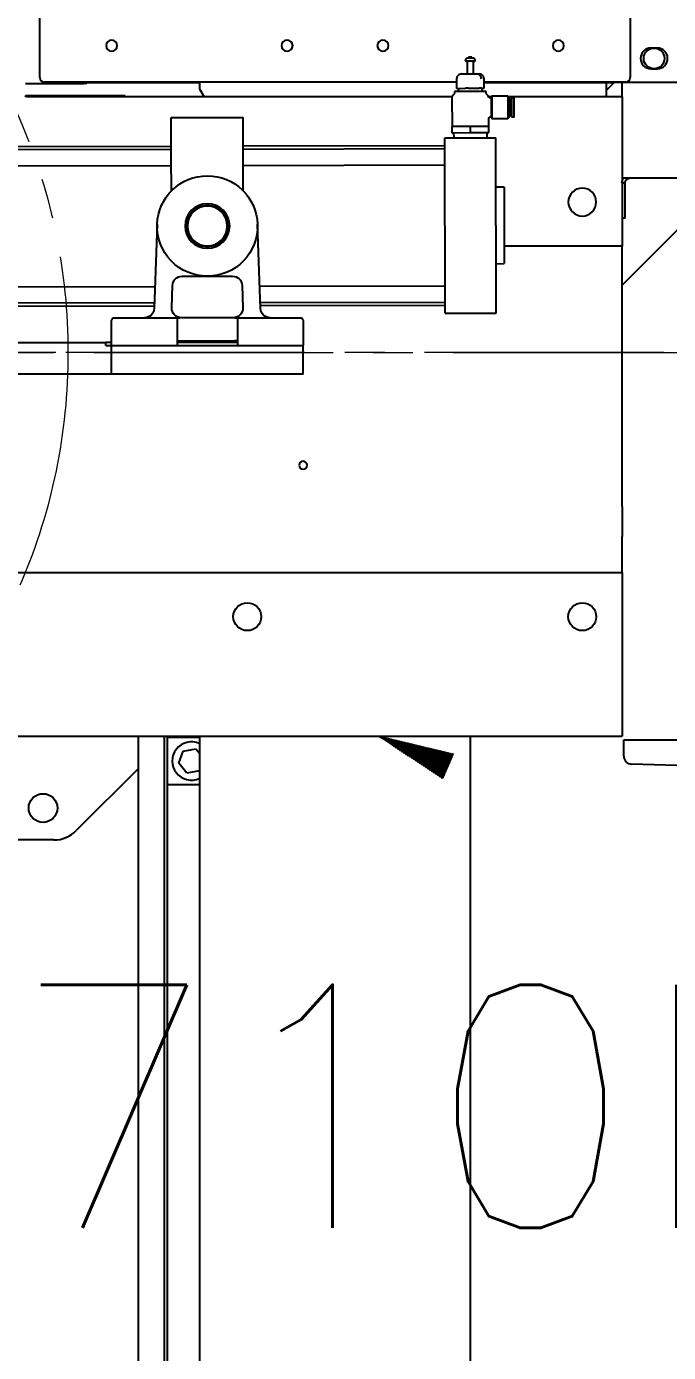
# Model space of a CAD drawing. Header units: millimetres. Extents: x 10462777 to 22643323, y 453826 to 1389191.
# Drawn here: x 11309450 to 11309852, y 583648 to 584480 of the extents above; entities that cross this region are included whole.
import ezdxf
from ezdxf.enums import TextEntityAlignment as Align

# ---------------------------------------------------------------- set-up
doc = ezdxf.new("R2010")
doc.units = ezdxf.units.MM
doc.header["$LTSCALE"] = 200
doc.header["$MEASUREMENT"] = 0
doc.linetypes.add('CENTER', pattern=[2, 1.25, -0.25, 0.25, -0.25])
doc.linetypes.add('CENTER2', pattern=[1.125, 0.75, -0.125, 0.125, -0.125])
for name, color, linetype in [('1', 1, 'CENTER'), ('2', 2, 'CONTINUOUS'), ('205', 4, 'CONTINUOUS'), ('5', 4, 'CONTINUOUS'), ('DV1_DEFAULT', 7, 'CONTINUOUS'), ('ZZ', 7, 'CONTINUOUS')]:
    doc.layers.add(name, color=color, linetype=linetype)
doc.layers.add('LAYOUT', color=8, linetype='CONTINUOUS', lineweight=25)
doc.styles.add('SEACAD_arial_ttf', font='txt.shx ', dxfattribs={"height": 0.2, "bigfont": ' whgtxt.shx'})

# ---------------------------------------------------------------- blocks, each defined once
blk = doc.blocks.new('r710ic')
at = {"layer": 'DV1_DEFAULT', "color": 1, "linetype": 'CENTER2', "lineweight": 0}
for p, q in [((272041.37, 102141.44), (272041.37, 106426.45)), ((272041.37, 106323.81), (272041.37, 102038.81))]:
    blk.add_line(p, q, dxfattribs=at)
at = {"layer": 'DV1_DEFAULT', "color": 7, "linetype": 'CENTER2', "lineweight": 0}
blk.add_line((272041.37, 104592.6), (272041.37, 103886.38), dxfattribs=at)
at = {"layer": 'DV1_DEFAULT', "color": 3, "linetype": 'CENTER2', "lineweight": 0}
blk.add_circle((272041.37, 104232.63), 367.64, dxfattribs=at)
at = {"layer": 'LAYOUT', "color": 3}
blk.add_circle((272041.37, 104232.63), 2050.12, dxfattribs=at)

msp = doc.modelspace()

# ---------------------------------------------------------------- hatches: boundary and pattern name
at = {"layer": '1', "linetype": 'Continuous'}
h = msp.add_hatch(dxfattribs=at)
h.set_pattern_fill('ANSI31', color=27, scale=0.300004, angle=135, style=0, pattern_type=0)
h.set_pattern_definition([(135, (11312330.49683, 577794.69363), (-0.212135048, -0.212135048), [])])
h.paths.add_polyline_path([(11309670.36027, 584034.43251), (11309717.38912, 584023.16261), (11309710.69845, 584007.75742)], flags=0)

# ---------------------------------------------------------------- linework, layer by layer
at = {"layer": '1', "color": 124, "linetype": 'Continuous'}
for p, q in [((11309487.59041, 584444.43833, 0), (11309511.37802, 584444.43833, 0)), ((11309511.37802, 584444.43833, 0), (11309557.98015, 584444.43833, 0)), ((11309736.34959, 584444.43833, 0), (11309812.8823, 584444.43833, 0)), ((11309812.88066, 584444.43833, 0), (11309817.88237, 584444.43833, 0)), ((11309812.8823, 584444.43833, 0), (11309812.8823, 584436.28822, 0)), ((11309812.8823, 584439.43826, 0), (11309817.88237, 584444.43833, 0)), ((11309832.88258, 584444.43833, 0), (11309817.88237, 584444.43833, 0)), ((11309448.87713, 584436.28822, 0), (11309511.37802, 584436.28822, 0)), ((11309812.8823, 584436.28822, 0), (11309812.8823, 584435.48821, 0)), ((11309716.32066, 584435.48821, 0), (11309449.67714, 584435.48821, 0)), ((11309740.88224, 584435.48821, 0), (11309739.10951, 584435.48821, 0)), ((11309822.88244, 584435.48821, 0), (11309751.55358, 584435.48821, 0)), ((11309822.88244, 584435.48821, 0), (11309822.88244, 584341.73464, 0)), ((11309822.88244, 584341.73464, 0), (11309748.90123, 584341.73464, 0)), ((11309822.88244, 584319.22626, 0), (11309822.88244, 584341.73464, 0)), ((11309822.88244, 584280.43185, 0), (11309822.88244, 584319.22626, 0)), ((11309822.88244, 584178.4387, 0), (11309822.88244, 584300.43214, 0)), ((11309822.88244, 584178.4387, 0), (11309822.88244, 584159.64459, 0)), ((11309822.88244, 584137.1362, 0), (11309822.88244, 584159.64459, 0)), ((11309302.86896, 584137.1362, 0), (11309822.88244, 584137.1362, 0)), ((11309822.88244, 584137.1362, 0), (11309822.88244, 584034.43251, 0)), ((11309330.87545, 584034.43251, 0), (11309822.88244, 584034.43251, 0))]:
    msp.add_line(p, q, dxfattribs=at)
at = {"layer": '1', "color": 124, "linetype": 'Continuous', "extrusion": (0, 0, -1)}
for centre, radius in [((-11309797.88209, 584369.43727, 0), 8.75012), ((-11309622.8796, 584204.43492, 0), 2.50004)]:
    msp.add_circle(centre, radius, dxfattribs=at)
at = {"layer": '1', "color": 124, "linetype": 'Continuous'}
for centre in [(11309587.8791, 584109.43357, 0), (11309797.88209, 584109.43357, 0)]:
    msp.add_circle(centre, 8.75012, dxfattribs=at)
at = {"layer": '1', "color": 124, "linetype": 'Continuous', "extrusion": (0, 0, -1)}
msp.add_arc((-11309449.67714, 584436.28822, 0), 0.80001, 270, 0, dxfattribs=at)
at = {"layer": '2', "color": 7, "linetype": 'Continuous'}
for p, q in [((11309457.87726, 584447.53838, 0), (11309457.87726, 584492.84532, 0)), ((11309827.88251, 584492.84532, 0), (11309827.88251, 584447.53838, 0)), ((11309719.0309, 584444.53833, 0), (11309460.8773, 584444.53833, 0)), ((11309824.88247, 584444.53833, 0), (11309736.3439, 584444.53833, 0))]:
    msp.add_line(p, q, dxfattribs=at)
at = {"layer": '2', "color": 252, "linetype": 'Continuous'}
for p, q in [((11309844.88275, 584466.03864, 0), (11309840.8827, 584466.03864, 0)), ((11309840.8827, 584453.03845, 0), (11309844.88275, 584453.03845, 0)), ((11309487.87768, 584444.53911, 0), (11309487.87768, 584444.43833, 0)), ((11309557.97868, 584444.53833, 0), (11309557.97868, 584440.99191, 0)), ((11309797.88209, 584444.43833, 0), (11309797.88209, 584444.53911, 0)), ((11309822.88244, 584435.48814, 0), (11309822.88244, 584444.53736, 0)), ((11309824.88316, 584444.53833, 0), (11309948.88423, 584444.53833, 0)), ((11309448.87733, 584443.78832, 0), (11309485.13412, 584443.78832, 0)), ((11309486.54836, 584443.78832, 0), (11309485.13412, 584443.78832, 0)), ((11309558.24663, 584439.9919, 0), (11309560.84682, 584435.48824, 0)), ((11309956.00977, 584384.41204, 0), (11309822.88244, 584384.41204, 0)), ((11309822.88247, 584381.41199, 0), (11309824.75702, 584381.41199, 0)), ((11309824.75702, 584381.28655, 0), (11309822.88247, 584381.28655, 0)), ((11309824.75702, 584381.28655, 0), (11309824.75702, 584381.41199, 0)), ((11309824.75702, 584369.28638, 0), (11309824.75702, 584381.28655, 0)), ((11309874.0253, 584368.57939, 0), (11309822.87919, 584317.43327, 0)), ((11309824.75702, 584359.28624, 0), (11309824.75702, 584369.28638, 0)), ((11309824.75702, 584359.28624, 0), (11309822.88247, 584359.28624, 0)), ((11309519.62813, 583034.43591, 0), (11309519.62813, 584034.41518, 0)), ((11309535.87836, 584034.39391, 0), (11309535.87836, 583034.40799, 0)), ((11309537.87839, 584033.9325, 0), (11309557.93149, 584033.9325, 0)), ((11309537.87839, 584003.93208, 0), (11309537.87839, 584033.9325, 0)), ((11309557.93118, 584034.42828, 0), (11309557.93118, 583034.4125, 0)), ((11309727.82859, 583034.4125, 0), (11309727.82859, 584034.42828, 0)), ((11309519.63427, 584014.18836, 0), (11309480.73544, 583975.28953, 0)), ((11309557.93149, 584003.93208, 0), (11309537.87839, 584003.93208, 0)), ((11309537.87839, 583034.39096, 0), (11309537.87839, 584003.8777, 0)), ((11309466.59311, 583969.43159, 0), (11309324.87537, 583969.43159, 0))]:
    msp.add_line(p, q, dxfattribs=at)
at = {"layer": '2', "color": 80, "linetype": 'Continuous'}
for p, q in [((11309874.0253, 584368.57939, 0), (11309822.87919, 584317.43327, 0)), ((11309519.63427, 584014.18836, 0), (11309480.73544, 583975.28953, 0)), ((11309466.59311, 583969.43159, 0), (11309324.87537, 583969.43159, 0))]:
    msp.add_line(p, q, dxfattribs=at)
at = {"layer": '2', "color": 60, "linetype": 'Continuous'}
for p, q in [((11309544.91446, 584017.55115, 0), (11309547.70043, 584025.13887, 0)), ((11309547.70043, 584025.13887, 0), (11309555.66458, 584026.52001, 0)), ((11309555.66458, 584026.52001, 0), (11309557.93124, 584023.80318, 0)), ((11309550.09263, 584011.34456, 0), (11309544.91446, 584017.55115, 0)), ((11309557.9311, 584012.70391, 0), (11309550.09263, 584011.34456, 0))]:
    msp.add_line(p, q, dxfattribs=at)
at = {"layer": '2', "color": 7, "linetype": 'Continuous', "extrusion": (0, 0, -1)}
for centre in [(-11309502.8779, 584467.53866, 0), (-11309612.87946, 584467.53866, 0), (-11309672.88031, 584467.53866, 0), (-11309782.88187, 584467.53866, 0)]:
    msp.add_circle(centre, 3.50005, dxfattribs=at)
at = {"layer": '2', "color": 252, "linetype": 'Continuous'}
msp.add_circle((11309842.88272, 584459.53855, 0), 6.50009, dxfattribs=at)
at = {"layer": '2', "color": 80, "linetype": 'Continuous'}
msp.add_circle((11309459.87728, 583989.43187, 0), 9.00013, dxfattribs=at)
at = {"layer": '2', "color": 252, "linetype": 'Continuous'}
for centre, radius, start, end in [((11309840.8827, 584459.53855, 0), 6.50009, 90, 270), ((11309844.88275, 584459.53855, 0), 6.50009, 270, 90), ((11309559.97871, 584440.99191, 0), 2.00003, 180, 210.00000006), ((11309466.59311, 583989.43187, 0), 20.00028, 270, 315.00000008)]:
    msp.add_arc(centre, radius, start, end, dxfattribs=at)
at = {"layer": '2', "color": 7, "linetype": 'Continuous'}
for centre, start, end in [((11309460.8773, 584447.53838, 0), 180, 270), ((11309824.88247, 584447.53838, 0), 270, 0)]:
    msp.add_arc(centre, 3.00004, start, end, dxfattribs=at)
at = {"layer": '2', "color": 60, "linetype": 'Continuous'}
msp.add_arc((11309552.87861, 584018.93229, 0), 12.00017, 65.09651644, 294.89463298, dxfattribs=at)
at = {"layer": '2', "color": 80, "linetype": 'Continuous'}
msp.add_arc((11309466.59311, 583989.43187, 0), 20.00028, 270, 315.00000008, dxfattribs=at)
at = {"layer": '2', "color": 252, "linetype": 'Continuous'}
for centre, major_axis, start_param, end_param in [((11309485.13412, 584445.78835, 0), (0, -2.00003), 0, 0.895644494), ((11309486.54836, 584445.78835, 0), (0, 2.00003), 3.141592654, 4.037237148)]:
    msp.add_ellipse(centre, major_axis=major_axis, ratio=0.707106781, start_param=start_param, end_param=end_param, dxfattribs=at)
for points, knots in [([(11309822.757, 584381.41199, 0), (11309822.75701, 584381.42207, 0), (11309822.75705, 584381.44228, 0), (11309822.75736, 584381.47567, 0), (11309822.75794, 584381.51135, 0), (11309822.75884, 584381.54952, 0), (11309822.76011, 584381.59007, 0), (11309822.76182, 584381.63297, 0), (11309822.76401, 584381.67818, 0), (11309822.76677, 584381.72567, 0), (11309822.77013, 584381.77537, 0), (11309822.77417, 584381.82724, 0), (11309822.77896, 584381.88125, 0), (11309822.78456, 584381.93733, 0), (11309822.79103, 584381.99544, 0), (11309822.79845, 584382.05553, 0), (11309822.80689, 584382.11754, 0), (11309822.8164, 584382.18141, 0), (11309822.82707, 584382.24708, 0), (11309822.83896, 584382.31451, 0), (11309822.85213, 584382.38361, 0), (11309822.86667, 584382.45433, 0), (11309822.88262, 584382.52661, 0), (11309822.90007, 584382.60037, 0), (11309822.91907, 584382.67554, 0), (11309822.93969, 584382.75204, 0), (11309822.96199, 584382.82981, 0), (11309822.98604, 584382.90875, 0), (11309823.01187, 584382.98876, 0), (11309823.03954, 584383.06973, 0), (11309823.06908, 584383.15155, 0), (11309823.10054, 584383.2341, 0), (11309823.13395, 584383.3173, 0), (11309823.16933, 584383.40102, 0), (11309823.20673, 584383.48515, 0), (11309823.24615, 584383.56959, 0), (11309823.28761, 584383.65423, 0), (11309823.33112, 584383.73896, 0), (11309823.37669, 584383.82366, 0), (11309823.42432, 584383.90822, 0), (11309823.46072, 584383.97001, 0), (11309823.48107, 584384.00364, 0), (11309823.4845, 584384.00928, 0)], [0, 0, 0, 0, 0.022202594, 0.044537394, 0.067013169, 0.089637819, 0.112418414, 0.135361246, 0.158471869, 0.18175515, 0.205215311, 0.22885598, 0.252680231, 0.276690631, 0.300889283, 0.325277866, 0.349857679, 0.374629675, 0.399594506, 0.424752552, 0.450103962, 0.475648686, 0.501386507, 0.527317073, 0.553439928, 0.579754539, 0.606260327, 0.632955196, 0.659828417, 0.686874655, 0.714089439, 0.741467821, 0.769004424, 0.796693482, 0.824528878, 0.852504184, 0.880612695, 0.908847464, 0.937201335, 0.965666973, 0.994236898, 1, 1, 1, 1]), ([(11309824.75702, 584381.41199, 0), (11309824.75702, 584381.48708, 0), (11309824.75939, 584381.60388, 0), (11309824.79361, 584381.90271, 0), (11309824.82591, 584382.08493, 0), (11309824.94855, 584382.48754, 0), (11309825.03952, 584382.70708, 0), (11309825.29029, 584383.13748, 0), (11309825.45016, 584383.34779, 0), (11309825.82128, 584383.7189, 0), (11309826.03158, 584383.87877, 0), (11309826.46198, 584384.12954, 0), (11309826.68152, 584384.22051, 0), (11309827.08414, 584384.34316, 0), (11309827.26635, 584384.37545, 0), (11309827.56518, 584384.40967, 0), (11309827.68198, 584384.41204, 0), (11309827.75707, 584384.41204, 0)], [0, 0, 0, 0, 0.125, 0.125, 0.25, 0.25, 0.375, 0.375, 0.5, 0.5, 0.625, 0.625, 0.75, 0.75, 0.875, 0.875, 1, 1, 1, 1])]:
    msp.add_open_spline(points, degree=3, knots=knots, dxfattribs=at)
at = {"layer": '205', "color": 252, "linetype": 'Continuous'}
for p, q in [((11309725.51063, 584459.6046, 0), (11309724.68335, 584458.62804, 0)), ((11309730.26244, 584457.81576, 0), (11309725.06591, 584457.80484, 0)), ((11309725.66415, 584457.8061, 0), (11309725.68102, 584449.78081, 0)), ((11309727.66002, 584459.78513, 0), (11309725.89109, 584459.78141, 0)), ((11309728.65905, 584460.25724, 0), (11309726.65902, 584460.25304, 0)), ((11309726.65902, 584460.25304, 0), (11309726.66001, 584459.78303, 0)), ((11309729.42896, 584459.78885, 0), (11309727.66002, 584459.78513, 0)), ((11309728.66004, 584459.78723, 0), (11309728.65905, 584460.25724, 0)), ((11309729.68107, 584449.78922, 0), (11309729.6642, 584457.8145, 0)), ((11309730.64154, 584458.64056, 0), (11309729.81016, 584459.61364, 0)), ((11309719.03062, 584446.76678, 0), (11309719.04323, 584440.76671, 0)), ((11309722.13379, 584449.77335, 0), (11309726.29364, 584449.7821, 0)), ((11309726.29364, 584449.7821, 0), (11309731.84089, 584449.79376, 0)), ((11309731.84089, 584449.79376, 0), (11309733.22829, 584449.79667, 0)), ((11309736.28547, 584446.80305, 0), (11309736.34407, 584446.80317, 0)), ((11309736.35669, 584440.8031, 0), (11309736.34407, 584446.80317, 0)), ((11309727.70416, 584438.78488, 0), (11309717.70404, 584438.76386, 0)), ((11309717.70404, 584438.76386, 0), (11309717.70576, 584437.94986, 0)), ((11309719.65633, 584440.768, 0), (11309719.04323, 584440.76671, 0)), ((11309719.65633, 584440.768, 0), (11309724.64814, 584440.77849, 0)), ((11309720.19987, 584440.76914, 0), (11309720.20407, 584438.76912, 0)), ((11309726.58956, 584440.78257, 0), (11309724.64814, 584440.77849, 0)), ((11309726.58956, 584440.78257, 0), (11309733.24626, 584440.79656, 0)), ((11309737.70428, 584438.8059, 0), (11309727.70416, 584438.78488, 0)), ((11309734.63319, 584440.79948, 0), (11309733.24626, 584440.79656, 0)), ((11309734.63319, 584440.79948, 0), (11309736.29808, 584440.80298, 0)), ((11309735.20425, 584438.80064, 0), (11309735.20005, 584440.80067, 0)), ((11309736.29808, 584440.80298, 0), (11309736.35669, 584440.8031, 0)), ((11309737.706, 584437.9919, 0), (11309737.70428, 584438.8059, 0)), ((11309716.2123, 584434.82417, 0), (11309716.25027, 584416.76044, 0)), ((11309740.71273, 584434.81216, 0), (11309740.05187, 584434.81077, 0)), ((11309741.21063, 584435.81322, 0), (11309740.71168, 584435.31216, 0)), ((11309740.71168, 584435.31216, 0), (11309740.739, 584422.31201, 0)), ((11309751.21075, 584435.83424, 0), (11309741.21063, 584435.81322, 0)), ((11309741.21063, 584435.81322, 0), (11309741.24006, 584421.81305, 0)), ((11309751.71181, 584435.33528, 0), (11309751.21075, 584435.83424, 0)), ((11309751.21075, 584435.83424, 0), (11309751.24018, 584421.83407, 0)), ((11309751.71181, 584435.33528, 0), (11309751.73913, 584422.33513, 0)), ((11309752.71392, 584434.33737, 0), (11309751.71391, 584434.33527, 0)), ((11309752.71392, 584434.33737, 0), (11309752.73704, 584423.33724, 0)), ((11309753.71604, 584433.33946, 0), (11309752.71602, 584433.33736, 0)), ((11309755.42878, 584434.84309, 0), (11309753.52223, 584434.83908, 0)), ((11309753.73811, 584422.8394, 0), (11309753.71288, 584434.83922, 0)), ((11309755.23813, 584422.84255, 0), (11309755.2129, 584434.84238, 0)), ((11309540.23555, 584422.39058, 0), (11309585.23609, 584422.48516, 0)), ((11309540.28809, 584397.39028, 0), (11309540.23555, 584422.39058, 0)), ((11309585.28863, 584397.48486, 0), (11309585.23609, 584422.48516, 0)), ((11309739.21764, 584421.85216, 0), (11309739.24004, 584421.80885, 0)), ((11309739.25054, 584416.80879, 0), (11309739.24004, 584421.80885, 0)), ((11309740.23795, 584422.81096, 0), (11309740.73795, 584422.81201, 0)), ((11309740.739, 584422.31201, 0), (11309741.24006, 584421.81305, 0)), ((11309741.24006, 584421.81305, 0), (11309751.24018, 584421.83407, 0)), ((11309751.24018, 584421.83407, 0), (11309751.73913, 584422.33513, 0)), ((11309751.73703, 584423.33514, 0), (11309752.73704, 584423.33724, 0)), ((11309752.73494, 584424.33725, 0), (11309753.73495, 584424.33936, 0)), ((11309753.52223, 584422.83888, 0), (11309755.42878, 584422.84289, 0)), ((11309716.25579, 584412.76039, 0), (11309716.24738, 584416.76044, 0)), ((11309716.25027, 584416.76044, 0), (11309716.24738, 584416.76044, 0)), ((11309716.25316, 584416.76045, 0), (11309716.25027, 584416.76044, 0)), ((11309722.00467, 584416.77254, 0), (11309716.25316, 584416.76045, 0)), ((11309716.26157, 584412.7604, 0), (11309716.25316, 584416.76045, 0)), ((11309716.26157, 584412.7604, 0), (11309716.25579, 584412.76039, 0)), ((11309727.76459, 584412.78458, 0), (11309716.26157, 584412.7604, 0)), ((11309717.25869, 584412.7625, 0), (11309717.26499, 584409.76227, 0)), ((11309727.75619, 584416.78463, 0), (11309722.00467, 584416.77254, 0)), ((11309733.50481, 584416.79671, 0), (11309727.75619, 584416.78463, 0)), ((11309727.76459, 584412.78458, 0), (11309727.75619, 584416.78463, 0)), ((11309739.26184, 584412.80875, 0), (11309727.76459, 584412.78458, 0)), ((11309739.25343, 584416.80879, 0), (11309733.50481, 584416.79671, 0)), ((11309738.26525, 584409.80641, 0), (11309738.25894, 584412.80664, 0)), ((11309739.26184, 584412.80875, 0), (11309739.25343, 584416.80879, 0)), ((11309540.27438, 584404.39036, 0), (11309413.77186, 584404.12447, 0)), ((11309711.77544, 584404.75084, 0), (11309585.27292, 584404.48495, 0)), ((11309711.76493, 584409.7509, 0), (11309743.76531, 584409.81816, 0)), ((11309711.79015, 584397.75076, 0), (11309711.76493, 584409.7509, 0)), ((11309743.79054, 584397.81802, 0), (11309743.76531, 584409.81816, 0)), ((11309540.27858, 584402.39034, 0), (11309413.77607, 584402.12444, 0)), ((11309540.33214, 584376.43424, 0), (11309540.28809, 584397.39028, 0)), ((11309711.77964, 584402.75082, 0), (11309585.27712, 584402.48492, 0)), ((11309585.33268, 584376.52883, 0), (11309585.28863, 584397.48486, 0)), ((11309711.97092, 584311.74973, 0), (11309711.79015, 584397.75076, 0)), ((11309743.9713, 584311.81699, 0), (11309743.79054, 584397.81802, 0)), ((11309413.79709, 584392.12432, 0), (11309540.2996, 584392.39022, 0)), ((11309585.29814, 584392.4848, 0), (11309711.80066, 584392.7507, 0)), ((11309748.83053, 584378.8283, 0), (11309743.83047, 584378.81779, 0)), ((11309748.83053, 584378.8283, 0), (11309748.93142, 584330.82773, 0)), ((11309531.39749, 584355.5364, 0), (11309529.55334, 584302.72692, 0)), ((11309596.20415, 584302.72692, 0), (11309594.36001, 584355.5364, 0)), ((11309743.93136, 584330.81722, 0), (11309748.93142, 584330.82773, 0)), ((11309547.06016, 584322.93661, 0), (11309562.87875, 584322.93661, 0)), ((11309562.87875, 584322.93661, 0), (11309578.69734, 584322.93661, 0)), ((11309530.03388, 584316.36739, 0), (11309413.95683, 584316.12341, 0)), ((11309540.57483, 584303.14572, 0), (11309541.06373, 584317.14592, 0)), ((11309584.69377, 584317.14592, 0), (11309585.18267, 584303.14572, 0)), ((11309711.96041, 584316.74979, 0), (11309595.72039, 584316.50546, 0)), ((11309711.99614, 584299.74958, 0), (11309711.97092, 584311.74973, 0)), ((11309743.99652, 584299.81684, 0), (11309743.9713, 584311.81699, 0)), ((11309413.97785, 584306.12329, 0), (11309529.6824, 584306.36649, 0)), ((11309413.98206, 584304.12327, 0), (11309529.6121, 584304.36631, 0)), ((11309596.07201, 584306.50604, 0), (11309711.98143, 584306.74967, 0)), ((11309596.1414, 584304.50615, 0), (11309711.98563, 584304.74964, 0)), ((11309502.8779, 584279.43599, 0), (11309502.8779, 584294.93621, 0)), ((11309504.87792, 584296.93624, 0), (11309517.87811, 584296.93624, 0)), ((11309517.87811, 584296.93624, 0), (11309544.14643, 584296.93624, 0)), ((11309543.87848, 584296.66828, 0), (11309543.87848, 584294.93621, 0)), ((11309543.87848, 584294.93621, 0), (11309543.87848, 584279.43599, 0)), ((11309544.14643, 584296.93624, 0), (11309545.87851, 584296.93624, 0)), ((11309579.18624, 584296.93624, 0), (11309546.57126, 584296.93624, 0)), ((11309579.87899, 584296.93624, 0), (11309581.61106, 584296.93624, 0)), ((11309581.61106, 584296.93624, 0), (11309607.87939, 584296.93624, 0)), ((11309581.87902, 584294.93621, 0), (11309581.87902, 584296.66828, 0)), ((11309581.87902, 584279.43599, 0), (11309581.87902, 584294.93621, 0)), ((11309607.87939, 584296.93624, 0), (11309620.87957, 584296.93624, 0)), ((11309622.8796, 584294.93621, 0), (11309622.8796, 584279.43599, 0)), ((11309711.99614, 584299.74958, 0), (11309743.99652, 584299.81684, 0)), ((11309342.93189, 584281.43602, 0), (11309499.24925, 584281.43602, 0)), ((11309502.87896, 584281.43602, 0), (11309499.24925, 584281.43602, 0)), ((11309499.24925, 584279.43599, 0), (11309499.24925, 584281.43602, 0)), ((11309499.24925, 584279.43599, 0), (11309502.87788, 584279.43599, 0)), ((11309502.8779, 584261.43573, 0), (11309502.8779, 584279.43599, 0)), ((11309502.8779, 584279.43599, 0), (11309622.8796, 584279.43599, 0)), ((11309504.87792, 584279.43599, 0), (11309543.87848, 584279.43599, 0)), ((11309543.87848, 584282.43603, 0), (11309545.87851, 584282.43603, 0)), ((11309581.87875, 584281.43602, 0), (11309543.87981, 584281.43602, 0)), ((11309545.87851, 584282.43603, 0), (11309579.87899, 584282.43603, 0)), ((11309581.87902, 584282.43603, 0), (11309579.87899, 584282.43603, 0)), ((11309581.87902, 584279.43599, 0), (11309620.87957, 584279.43599, 0)), ((11309622.8796, 584261.43573, 0), (11309622.8796, 584279.43599, 0)), ((11309502.87784, 584261.43573, 0), (11309422.93303, 584261.43573, 0)), ((11309622.8796, 584261.43573, 0), (11309502.8779, 584261.43573, 0))]:
    msp.add_line(p, q, dxfattribs=at)
at = {"layer": '205', "color": 252, "linetype": 'Continuous', "extrusion": (0, 0, -1)}
for radius in [14.0002, 12.50018]:
    msp.add_circle((-11309562.87875, 584354.43705, 0), radius, dxfattribs=at)
at = {"layer": '205', "color": 252, "linetype": 'Continuous'}
msp.add_circle((11309562.87875, 584354.43705, 0), 13.00018, dxfattribs=at)
for centre, radius, start, end in [((11309725.06486, 584458.30484, 0), 0.50001, 139.73097571, 270.1204302), ((11309725.89214, 584459.28141, 0), 0.50001, 90.1204302, 139.73097571), ((11309729.43001, 584459.28884, 0), 0.50001, 40.50988462, 90.1204302), ((11309730.26138, 584458.31577, 0), 0.50001, 270.1204302, 40.50988462), ((11309718.21232, 584434.82837, 0), 2.00003, 128.80261754, 180.1204302), ((11309737.21255, 584434.86831, 0), 2.00003, 17.64000927, 51.43824271)]:
    msp.add_arc(centre, radius, start, end, dxfattribs=at)
at = {"layer": '205', "color": 252, "linetype": 'Continuous', "extrusion": (0, 0, -1)}
for centre, radius, start, end in [((-11309715.70573, 584437.94565, 0), 2.00003, 179.8795698, 231.19738246), ((-11309739.70602, 584437.9961, 0), 2.00003, 308.56175729, 359.8795698), ((-11309562.87875, 584354.43705, 0), 31.50045, 2.00000004, 177.99999996), ((-11309562.87875, 584354.43705, 0), 31.50045, 270, 2.00000004), ((-11309562.87875, 584354.43705, 0), 31.50045, 177.99999996, 270), ((-11309547.06016, 584316.93652, 0), 6.00009, 2.00000004, 90), ((-11309578.69734, 584316.93652, 0), 6.00009, 90, 177.99999996), ((-11309546.57126, 584302.93632, 0), 6.00009, 270, 2.00000004), ((-11309579.18624, 584302.93632, 0), 6.00009, 177.99999996, 270), ((-11309504.87792, 584294.93621, 0), 2.00003, 0, 90), ((-11309523.55691, 584302.93632, 0), 6.00009, 182.00000004, 270), ((-11309602.20058, 584302.93632, 0), 6.00009, 270, 357.99999996), ((-11309620.87957, 584294.93621, 0), 2.00003, 90, 180)]:
    msp.add_arc(centre, radius, start, end, dxfattribs=at)
at = {"layer": '205', "color": 252, "linetype": 'Continuous'}
for centre, major_axis, ratio, start_param, end_param in [((11309722.1401, 584446.77332, 0), (-3.05087, -0.00641), 0.983338067, 4.71238898, 6.283185307), ((11309731.84719, 584446.79372, 0), (-0.00631, 3.00004), 0.924451556, 4.71238898, 6.283185307), ((11309733.2346, 584446.79664, 0), (-3.05087, -0.00641), 0.983338067, 3.141592654, 4.71238898)]:
    msp.add_ellipse(centre, major_axis=major_axis, ratio=ratio, start_param=start_param, end_param=end_param, dxfattribs=at)
for points, knots in [([(11309740.11314, 584434.82105, 0), (11309740.09246, 584434.8165, 0), (11309739.95326, 584434.79217, 0), (11309739.69489, 584434.86358, 0), (11309739.41088, 584435.0273, 0), (11309739.22823, 584435.24431, 0), (11309739.14059, 584435.39466, 0), (11309739.12069, 584435.47143, 0), (11309739.12006, 584435.4739, 0)], [0, 0, 0, 0, 0.049309253, 0.332894328, 0.599096462, 0.813290902, 0.993997587, 1, 1, 1, 1]), ([(11309739.36292, 584421.33037, 0), (11309739.3629, 584421.33042, 0), (11309739.36245, 584421.33124, 0), (11309739.3598, 584421.33603, 0), (11309739.35331, 584421.34823, 0), (11309739.34314, 584421.36797, 0), (11309739.32173, 584421.4126, 0), (11309739.26504, 584421.55388, 0), (11309739.22164, 584421.80045, 0), (11309739.27354, 584422.13745, 0), (11309739.44068, 584422.45001, 0), (11309739.72336, 584422.6929, 0), (11309740.01111, 584422.80591, 0), (11309740.18715, 584422.80514, 0), (11309740.23779, 584422.8006, 0)], [0, 0, 0, 0, 0.039770614, 0.063268708, 0.07236073, 0.080606872, 0.100057939, 0.139027344, 0.289052171, 0.432507718, 0.596293165, 0.759372609, 0.93220961, 1, 1, 1, 1]), ([(11309543.87848, 584296.66828, 0), (11309543.87848, 584296.76022, 0), (11309543.89754, 584296.82828, 0), (11309543.98643, 584296.91718, 0), (11309544.05448, 584296.93624, 0), (11309544.14643, 584296.93624, 0)], [0, 0, 0, 0, 0.5, 0.5, 1, 1, 1, 1]), ([(11309581.61106, 584296.93624, 0), (11309581.703, 584296.93624, 0), (11309581.77106, 584296.91718, 0), (11309581.85996, 584296.82828, 0), (11309581.87902, 584296.76024, 0), (11309581.87902, 584296.66828, 0)], [0, 0, 0, 0, 0.5, 0.5, 1, 1, 1, 1])]:
    msp.add_open_spline(points, degree=3, knots=knots, dxfattribs=at)
at = {"layer": '5', "color": 252, "linetype": 'Continuous'}
for p, q in [((11309823.87845, 584032.1237, 0), (11310703.89095, 584032.1237, 0)), ((11309823.87845, 584027.12363, 0), (11309823.87845, 584032.1237, 0)), ((11309823.87845, 584021.98353, 0), (11309823.87845, 584027.12363, 0)), ((11310703.89095, 583992.12313, 0), (11309828.73654, 584016.98548, 0))]:
    msp.add_line(p, q, dxfattribs=at)
msp.add_arc((11309828.87853, 584021.98353, 0), 5.00007, 180, 268.37271673, dxfattribs=at)

# ---------------------------------------------------------------- block references
at = {"layer": 'LAYOUT', "color": 2, "rotation": 270}
msp.add_blockref('r710ic', (11204875.24796, 856316.46559, 0), dxfattribs=at)

# ---------------------------------------------------------------- texts
at = {"layer": 'ZZ', "color": 7, "linetype": 'Continuous', "ltscale": 25.4, "style": 'SEACAD_arial_ttf'}
msp.add_text('M710Ic/50F', height=152.4, dxfattribs=at).set_placement((11309282.11385, 583878.57663, 0), align=Align.TOP_LEFT)

doc.saveas('drawing.dxf')
